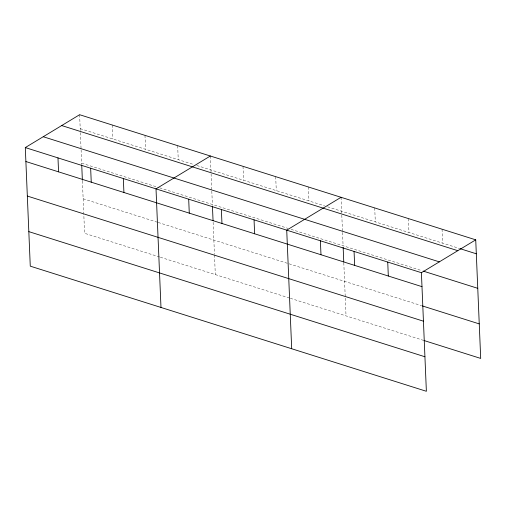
<?xml version="1.0" encoding="UTF-8"?>
<svg xmlns="http://www.w3.org/2000/svg" width="506" height="506" viewBox="0 0 506 506"><rect width="100%" height="100%" fill="white"/><g stroke="black" fill="none" stroke-linecap="round" stroke-linejoin="round"><path stroke-width="0.38" stroke-dasharray="2.53 1.9" d="M80.214 128.663L193.842 164.564M196.815 165.5L324.561 205.853M327.527 206.796L459.106 248.357M81.662 163.191L158.903 187.593M159.643 187.827L288.129 228.415M291.102 229.357L421.65 270.596M83.148 198.769L157.423 222.229M158.163 222.463L421.643 305.7M159.611 256.991L84.597 233.298L83.775 213.677M160.351 257.225L289.584 298.053M290.324 298.287L423.092 340.228M442.061 229.205L442.649 243.158M408.393 218.567L408.974 232.52M374.725 207.934L375.307 221.887M341.057 197.296L341.771 214.392M341.803 215.176L342.492 231.653M342.53 232.437L343.087 245.777M343.802 262.791L346.028 315.883M308.375 186.973L308.964 200.926M275.7 176.651L276.282 190.604M243.019 166.329L243.607 180.281M210.344 156.006L211.059 173.096M211.091 173.881L211.78 190.364M211.812 191.148L212.375 204.487M213.121 222.273L214.455 254.189M214.487 254.973L215.309 274.587M177.663 145.684L178.251 159.637M144.988 135.361L145.57 149.314M112.307 125.033L112.889 138.986M79.625 114.71L80.346 131.807M80.378 132.591L81.068 149.068M81.099 149.852L81.725 164.741M82.408 180.984L83.743 212.893"/><path stroke-width="0.76" d="M475.729 239.844L421.403 272.702L426.375 391.29L30.271 266.156L25.3 147.575L79.625 114.71L475.729 239.844L480.7 358.425L423.838 340.462M210.344 156.006L156.012 188.864L160.984 307.452M341.057 197.296L286.725 230.16L291.696 348.742M459.853 248.598L476.317 253.797M61.7 125.558L457.803 250.685M43.231 136.728L439.328 261.861M423.142 271.071L477.759 288.325M25.3 147.575L421.403 272.702M25.882 161.528L421.985 286.655M422.39 305.934L479.252 323.897M27.33 196.056L423.433 321.183M28.823 231.628L424.926 356.762M387.735 262.07L388.317 276.023M354.067 251.431L354.649 265.384M343.15 247.326L343.77 262.019M320.393 240.793L320.981 254.746M254.05 219.838L254.632 233.791M221.369 209.516L221.957 223.469M212.438 206.031L213.058 220.73M188.694 199.193L189.276 213.146M123.337 178.542L123.919 192.495M90.656 168.22L91.244 182.173M81.757 165.513L82.37 180.206M57.981 157.897L58.563 171.85"/></g></svg>
